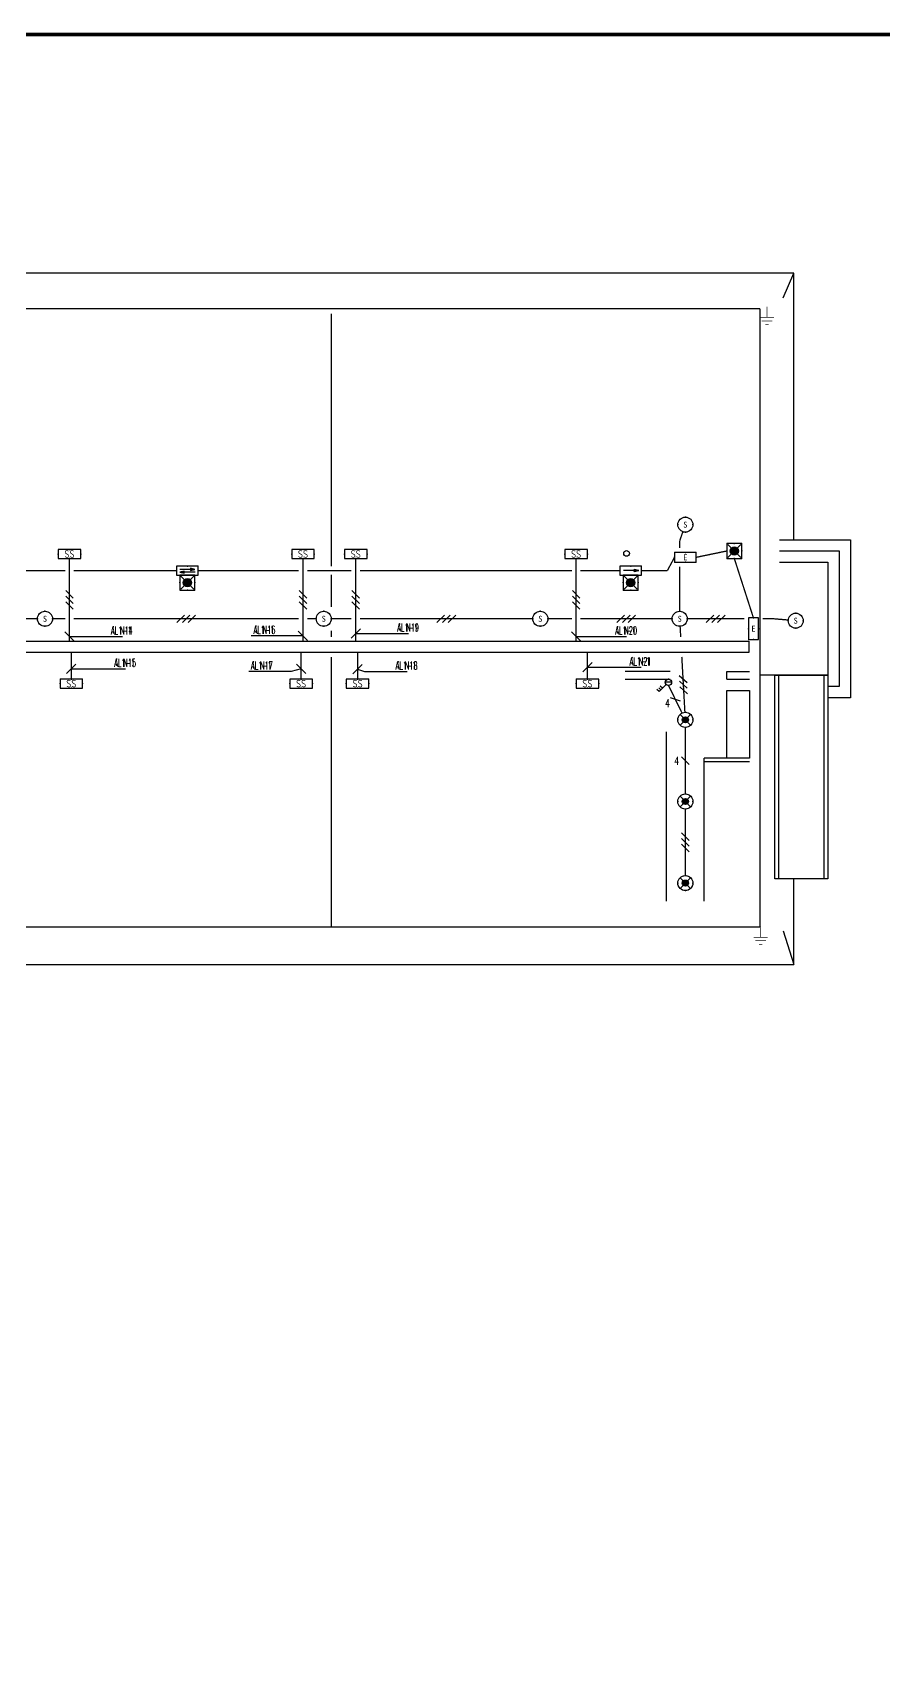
# Model space of a CAD drawing. Extents: x 552102 to 973302, y -80747 to 40012826.
# Drawn here: x 580411 to 602993, y 153502 to 196872 of the extents above; entities that cross this region are included whole.
import ezdxf
from ezdxf.enums import TextEntityAlignment as Align

# ---------------------------------------------------------------- set-up
doc = ezdxf.new("R2010")
doc.units = 0
doc.header["$LTSCALE"] = 1000
doc.header["$MEASUREMENT"] = 0
doc.linetypes.add('DASH', pattern=[0.35, 0.25, -0.1])
for name, color, linetype in [('CABLETRAY', 4, 'Continuous'), ('DIM-照明', 3, 'Continuous'), ('DIM_SYMB', 3, 'Continuous'), ('ELEMENT', 3, 'Continuous'), ('EQUIP-照明', 3, 'Continuous'), ('EQUIP-箱柜', 3, 'Continuous'), ('GROUND', 2, 'Continuous'), ('LVTRY', 6, 'Continuous'), ('PUB_TITLE', 7, 'Continuous'), ('WIRE-应急', 30, 'DASH'), ('WIRE-照明', 1, 'Continuous'), ('接地', 4, 'TG_接地')]:
    doc.layers.add(name, color=color, linetype=linetype)
doc.styles.add('_TCH_DIM', font='TXT', dxfattribs={"width": 0.8, "height": 2.5, "bigfont": 'TJHZF'})
doc.styles.add('_TEL_DIM', font='simhei.ttf', dxfattribs={"width": 0.8, "height": 3.5})
doc.styles.get("Standard").update_dxf_attribs({"font": 'gbenor.shx', "bigfont": 'gbcbig.shx'})
doc.styles.add('TG_LINETYPE', font='SIMPLEX', dxfattribs={"width": 0.8, "height": 3, "bigfont": 'HZTXT'})
doc.linetypes.add('TG_接地', pattern='A,0.75,0,["/",TG_LINETYPE,S=0.05,R=-8.594367,X=-0.1,Y=-0.045],0.65,-0.13,0.13,-0.13', length=2)

# ---------------------------------------------------------------- blocks, each defined once
blk = doc.blocks.new('$equip$00002701')
for p, q in [((-0.75, 0.6), (-0.75, 0)), ((0.75, 0.6), (-0.75, 0.6)), ((-0.75, 0), (0.75, 0)), ((0.75, 0), (0.75, 0.6))]:
    blk.add_line(p, q)
at = {"const_width": 0.04}
blk.add_lwpolyline([(-0.75, 0.6), (-0.75, 0), (0.75, 0), (0.75, 0.6), (-0.75, 0.6), (-0.75, 0)], dxfattribs=at)
for p in [(-0.75, 0.3), (0, 0.6), (0, 0), (0.75, 0.3)]:
    blk.add_point(p)
at = {"color": 7}
blk.add_attdef('$TEXT$', text='', height=0.5, dxfattribs=at).set_placement((0, 0.3), align=Align.MIDDLE_CENTER)
at = {"color": 7, "style": '_TEL_DIM', "flags": 1}
for tag in ['A', 'REMARK']:
    blk.add_attdef(tag, text='', height=0.00002, dxfattribs=at).set_placement((0, 0), align=Align.MIDDLE_CENTER)
blk = doc.blocks.new('$TELECSYS$00000097')
for p, q in [((-0.2, 0.4), (-1, -0.4)), ((0.4, 0.4), (-0.4, -0.4)), ((1, 0.4), (0.2, -0.4))]:
    blk.add_line(p, q)
at = {"width": 0.8}
blk.add_attdef('N', text='', height=1, dxfattribs=at).set_placement((-0.02, 1.06), align=Align.MIDDLE)
blk = doc.blocks.new('$TelecSys$00000154')
blk.add_blockref('$TELECSYS$00000097', (0, 0))
at = {"style": '_TEL_DIM', "width": 0.7}
blk.add_attdef('N', text='', height=0.875, dxfattribs=at).set_placement((-0.02, 0.92), align=Align.MIDDLE)
blk = doc.blocks.new('$equip$00002837')
at = {"const_width": 0.05}
blk.add_lwpolyline([(0.5, 0, 1), (-0.5, 0, 1), (0.5, 0, -0.854586)], format="xyb", dxfattribs=at)
blk.add_circle((0, 0), 0.5)
for p in [(-0.5, 0), (0, 0.5), (0.5, 0), (0, -0.5)]:
    blk.add_point(p)
at = {"color": 7, "style": '_TEL_DIM'}
blk.add_attdef('$TEXT$', text='', height=0.4, dxfattribs=at).set_placement((0, 0), align=Align.MIDDLE_CENTER)
at = {"color": 7, "style": '_TEL_DIM', "flags": 1}
for tag in ['A', 'REMARK']:
    blk.add_attdef(tag, text='', height=0.00002, dxfattribs=at).set_placement((0, 0), align=Align.MIDDLE_CENTER)
blk = doc.blocks.new('$equip$00002828')
for p, q in [((0.35, 0.35), (-0.35, -0.35)), ((-0.35, 0.35), (0.35, -0.35))]:
    blk.add_line(p, q)
at = {"const_width": 0.05}
blk.add_lwpolyline([(0.5, 0, -1), (-0.5, 0, -1), (0.5, 0, 1)], format="xyb", dxfattribs=at)
for radius in [0.5, 0.2]:
    blk.add_circle((0, 0), radius)
for p in [(-0.5, 0), (0, 0.5), (0.5, 0), (0, -0.5)]:
    blk.add_point(p)
for points in [[(-0.17, 0.1), (0.17, 0.1), (-0.2, 0), (0.2, 0)], [(-0.17, -0.1), (0.17, -0.1), (-0.2, 0), (0.2, 0)], [(-0.1, 0.17), (0.1, 0.17), (-0.17, 0.1), (0.17, 0.1)], [(0, 0.2), (0, 0.2), (-0.1, 0.17), (0.1, 0.17)], [(-0.1, -0.17), (0.1, -0.17), (-0.17, -0.1), (0.17, -0.1)], [(0, -0.2), (0, -0.2), (-0.1, -0.17), (0.1, -0.17)]]:
    blk.add_solid(points)
at = {"color": 7, "style": '_TEL_DIM', "flags": 1}
for tag in ['A', 'REMARK']:
    blk.add_attdef(tag, text='', height=0.00002, dxfattribs=at).set_placement((0, 0), align=Align.MIDDLE_CENTER)
blk = doc.blocks.new('$equip$00001211')
for p, q in [((-0.21, 0.21), (0.21, 0.21)), ((0.15, 0.36), (0.62, 0.83)), ((0.4, 0.61), (0.54, 0.47)), ((0.51, 0.72), (0.65, 0.58)), ((0.62, 0.83), (0.77, 0.69))]:
    blk.add_line(p, q)
blk.add_circle((0, 0.21), 0.208)
at = {"layer": 'EQUIP-照明'}
for p in [(-0.21, 0.21), (0, 0.42), (0, 0), (0.21, 0.21)]:
    blk.add_point(p, dxfattribs=at)
at = {"layer": 'EQUIP-照明', "flags": 9}
blk.add_attdef('A', (0, 0), '', height=0.00002, dxfattribs=at)
blk = doc.blocks.new('$equip$00002534')
for p, q in [((-0.72, 0.66), (-0.72, 0)), ((0.72, 0.66), (-0.72, 0.66)), ((-0.72, 0), (0.72, 0)), ((0.72, 0), (0.72, 0.66))]:
    blk.add_line(p, q)
at = {"const_width": 0.05}
blk.add_lwpolyline([(-0.72, 0.66), (-0.72, 0), (0.72, 0), (0.72, 0.66), (-0.72, 0.66), (-0.72, 0)], dxfattribs=at)
for p in [(-0.72, 0.33), (0, 0.66), (0, 0), (0.72, 0.33)]:
    blk.add_point(p)
at = {"color": 7, "style": '_TEL_DIM'}
blk.add_attdef('$TEXT$', text='', height=0.4, dxfattribs=at).set_placement((0, 0.33), align=Align.MIDDLE_CENTER)
at = {"color": 7, "style": '_TEL_DIM', "flags": 1}
blk.add_attdef('A', text='', height=0.00002, dxfattribs=at).set_placement((0, 0), align=Align.MIDDLE_CENTER)
blk = doc.blocks.new('$equip$00002604')
blk.add_hatch(color=256).paths.add_polyline_path([(0.27, 0.5, 1), (-0.27, 0.5, 1)])
for p, q in [((-0.43, 0.93), (-0.19, 0.69)), ((-0.43, 0.07), (-0.19, 0.31)), ((0.19, 0.69), (0.43, 0.93)), ((0.19, 0.31), (0.43, 0.07))]:
    blk.add_line(p, q)
at = {"const_width": 0.05}
blk.add_lwpolyline([(-0.5, 1), (-0.5, 0), (0.5, 0), (0.5, 1), (-0.5, 1), (-0.5, 0)], dxfattribs=at)
blk.add_lwpolyline([(-0.5, 1), (-0.5, 0), (0.5, 0), (0.5, 1)], close=True)
blk.add_circle((0, 0.5), 0.275)
for p in [(-0.5, 0.5), (0, 1), (0, 0), (0.5, 0.5)]:
    blk.add_point(p)
at = {"color": 7, "style": '_TEL_DIM', "flags": 1}
blk.add_attdef('A', text='', height=0.000025, dxfattribs=at).set_placement((0, 0), align=Align.MIDDLE_CENTER)
blk = doc.blocks.new('$equip$00002542')
h = blk.add_hatch(color=256)
h.paths.add_polyline_path([(-0.21, 0.29), (-0.5, 0.22), (-0.21, 0.22)])
h.paths.add_polyline_path([(-0.21, 0.22), (-0.5, 0.22), (-0.21, 0.15)])
h.paths.add_polyline_path([(0.21, 0.47), (0.21, 0.33), (0.5, 0.4)])
for p, q in [((-0.72, 0.6), (-0.72, 0)), ((0.72, 0.6), (-0.72, 0.6)), ((-0.72, 0), (0.72, 0)), ((-0.21, 0.29), (-0.5, 0.22)), ((-0.5, 0.22), (-0.21, 0.15)), ((-0.21, 0.15), (-0.21, 0.29)), ((0.21, 0.47), (0.21, 0.33)), ((0.5, 0.4), (0.21, 0.47)), ((0.21, 0.33), (0.5, 0.4)), ((0.72, 0), (0.72, 0.6))]:
    blk.add_line(p, q)
at = {"color": 7}
for p, q in [((-0.51, 0.4), (0.45, 0.4)), ((-0.5, 0.22), (0.51, 0.22))]:
    blk.add_line(p, q, dxfattribs=at)
at = {"const_width": 0.04}
blk.add_lwpolyline([(-0.72, 0.6), (-0.72, 0), (0.72, 0), (0.72, 0.6), (-0.72, 0.6), (-0.72, 0)], dxfattribs=at)
for p in [(-0.72, 0.3), (0, 0.6), (0, 0), (0.72, 0.3)]:
    blk.add_point(p)
at = {"color": 7, "style": '_TEL_DIM', "flags": 1}
blk.add_attdef('A', text='', height=0.00002, dxfattribs=at).set_placement((0, 0), align=Align.MIDDLE_CENTER)
blk = doc.blocks.new('$equip$00002541')
blk.add_hatch(color=256).paths.add_polyline_path([(-0.24, 0.37), (-0.53, 0.3), (-0.24, 0.23)])
for p, q in [((-0.72, 0.6), (-0.72, 0)), ((0.72, 0.6), (-0.72, 0.6)), ((-0.72, 0), (0.72, 0)), ((-0.24, 0.37), (-0.53, 0.3)), ((-0.53, 0.3), (-0.24, 0.23)), ((-0.24, 0.37), (-0.24, 0.23)), ((0.72, 0), (0.72, 0.6))]:
    blk.add_line(p, q)
at = {"color": 7}
blk.add_line((-0.48, 0.3), (0.48, 0.3), dxfattribs=at)
at = {"const_width": 0.04}
blk.add_lwpolyline([(-0.72, 0.6), (-0.72, 0), (0.72, 0), (0.72, 0.6), (-0.72, 0.6), (-0.72, 0)], dxfattribs=at)
for p in [(-0.72, 0.3), (0, 0.6), (0, 0), (0.72, 0.3)]:
    blk.add_point(p)
at = {"color": 7, "style": '_TEL_DIM', "flags": 1}
blk.add_attdef('A', text='', height=0.00002, dxfattribs=at).set_placement((0, 0), align=Align.MIDDLE_CENTER)
blk = doc.blocks.new('$TELECSYS$00000095')
blk.add_line((0.4, 0.4), (-0.4, -0.4))
at = {"width": 0.8}
blk.add_attdef('N', text='', height=1, dxfattribs=at).set_placement((-0.02, 1.06), align=Align.MIDDLE)
blk = doc.blocks.new('$TelecSys$00000152')
blk.add_blockref('$TELECSYS$00000095', (0, 0))
at = {"style": '_TEL_DIM', "width": 0.7}
blk.add_attdef('N', text='', height=0.875, dxfattribs=at).set_placement((-0.02, 0.92), align=Align.MIDDLE)
blk = doc.blocks.new('$element$00000277')
at = {"const_width": 0.0233}
for points in [[(0, 0), (0, -0.375)], [(-0.25, -0.375), (0.25, -0.375)], [(-0.188, -0.5), (0.188, -0.5)], [(-0.062, -0.625), (0.062, -0.625)]]:
    blk.add_lwpolyline(points, dxfattribs=at)
at = {"flags": 9}
blk.add_attdef('S', (0, 0), '', height=0.00000667, dxfattribs=at)

msp = doc.modelspace()

# ---------------------------------------------------------------- linework, layer by layer
for p, q in [((598837, 179912), (599437, 179912)), ((598837, 179712), (598837, 179912)), ((598837, 179712), (599437, 179712)), ((597237, 173812), (597237, 178312)), ((599437, 177612), (598237, 177612)), ((598237, 173812), (598237, 177612)), ((599437, 177512), (598237, 177512))]:
    msp.add_line(p, q)
at = {"color": 2}
for points in [[(600237, 183412), (602117, 183412), (602117, 179212), (601517, 179212)], [(600237, 183112), (601817, 183112), (601817, 179512), (601517, 179512)], [(600237, 182812), (601517, 182812), (601517, 179812), (599717, 179812)]]:
    msp.add_lwpolyline(points, dxfattribs=at)
for points in [[(597337, 179912), (596137, 179912)], [(596137, 179712), (597337, 179712)]]:
    msp.add_lwpolyline(points)
at = {"color": 5}
msp.add_circle((596176, 183048), 75, dxfattribs=at)
at = {"layer": 'CABLETRAY'}
for p, q in [((568735, 180715), (599426, 180715)), ((599426, 180715), (599426, 180415)), ((599426, 180415), (568735, 180415))]:
    msp.add_line(p, q, dxfattribs=at)
at = {"layer": 'DIM-照明'}
for p, q in [((581510, 180720), (581263, 180968)), ((587710, 180739), (587463, 180987)), ((589110, 181045), (588863, 180797)), ((594960, 180720), (594713, 180968)), ((581560, 180111), (581313, 179863)), ((587660, 179863), (587413, 180110)), ((589160, 180101), (588913, 179853)), ((595260, 180149), (595013, 179902))]:
    msp.add_line(p, q, dxfattribs=at)
for points in [[(587343, 180863), (586213, 180863)], [(587587, 180863), (587343, 180863)], [(588987, 180921), (589261, 180921)], [(589261, 180921), (590391, 180921)], [(581387, 180844), (581662, 180844)], [(581662, 180844), (582792, 180844)], [(594837, 180844), (595029, 180844)], [(595029, 180844), (596179, 180844)], [(581437, 179987), (581748, 179987)], [(581748, 179987), (582878, 179987)], [(587537, 179987), (587276, 179912)], [(595137, 180025), (595433, 180025)], [(595433, 180025), (596563, 180025)], [(587276, 179912), (586145, 179912)], [(589037, 179977), (589222, 179912)], [(589222, 179912), (590353, 179912)]]:
    msp.add_lwpolyline(points, dxfattribs=at)
at = {"layer": 'DIM_SYMB'}
msp.add_lwpolyline([(601163, 176689, 0, 0, 0), (601163, 177758, 80, 0, 0), (601163, 178058, 0, 0, 0)], format="xyseb", dxfattribs=at)
at = {"layer": 'GROUND'}
for p, q in [((600617, 190492), (560857, 190492)), ((600337, 189836), (600617, 190492)), ((600617, 183412), (600617, 190492)), ((600117, 174412), (600117, 179812)), ((600117, 179812), (601517, 179812)), ((600217, 174412), (600217, 179812)), ((601417, 179812), (601417, 174412)), ((601517, 179812), (601517, 174412)), ((601517, 174412), (600117, 174412)), ((600617, 172132), (600617, 174412)), ((600617, 172132), (600617, 174412)), ((600337, 173032), (600617, 172132)), ((600337, 173032), (600617, 172132)), ((570417, 172132), (600617, 172132))]:
    msp.add_line(p, q, dxfattribs=at)
at = {"layer": 'LVTRY'}
msp.add_lwpolyline([(599437, 179412), (599437, 177612), (598837, 177612), (598837, 179412)], close=True, dxfattribs=at)
at = {"layer": 'PUB_TITLE', "color": 1, "const_width": 100}
msp.add_lwpolyline([(553102, 116222), (610502, 116222), (610502, 196822), (553102, 196822)], close=True, dxfattribs=at)
at = {"layer": 'WIRE-应急', "linetype": 'DASH', "const_width": 35}
for points in [[(598025, 182944), (598837, 183112)], [(581274, 182592), (580099, 182592)], [(584231, 182592), (581499, 182592)], [(587474, 182592), (584807, 182592)], [(588874, 182592), (587699, 182592)], [(594724, 182592), (589099, 182592)], [(595998, 182592), (594949, 182592)], [(596574, 182592), (597260, 182592)], [(597260, 182592), (597449, 182944)], [(599545, 181335), (599037, 182912)]]:
    msp.add_lwpolyline(points, dxfattribs=at)
at = {"layer": 'WIRE-照明', "linetype": 'Continuous', "const_width": 35}
for points in [[(597587, 183381), (597671, 183623)], [(597587, 183189), (597587, 183381)], [(581387, 180715), (581387, 182912)], [(587587, 180715), (587587, 182912)], [(588987, 180715), (588987, 182912)], [(594837, 180715), (594837, 182912)], [(597587, 181512), (597587, 182700)], [(580099, 181312), (580537, 181312)], [(581274, 181312), (580937, 181312)], [(587474, 181312), (581499, 181312)], [(587937, 181312), (587699, 181312)], [(588337, 181312), (588874, 181312)], [(589099, 181312), (593687, 181312)], [(594087, 181312), (594724, 181312)], [(594949, 181312), (597387, 181312)], [(597787, 181312), (599300, 181312)], [(599789, 181312), (600091, 181312)], [(600467, 181280), (600091, 181312)], [(597614, 180827), (597598, 181113)], [(581437, 179712), (581437, 180415)], [(587537, 179712), (587537, 180415)], [(589037, 179712), (589037, 180415)], [(595137, 179712), (595137, 180415)], [(597725, 178829), (597643, 180302)], [(597649, 178809), (597289, 179546)], [(597737, 176662), (597737, 178429)], [(597737, 174496), (597737, 176262)]]:
    msp.add_lwpolyline(points, dxfattribs=at)
at = {"layer": '接地', "linetype": 'TG_接地', "const_width": 35}
for points in [[(561870, 189548), (599717, 189548)], [(599717, 173131), (599717, 189548)], [(588337, 182705), (588337, 189412)], [(588337, 181625), (588337, 182480)], [(588337, 180827), (588337, 181000)], [(588337, 173131), (588337, 180302)], [(569371, 173131), (599717, 173131)]]:
    msp.add_lwpolyline(points, dxfattribs=at)

# ---------------------------------------------------------------- block references
at = {"layer": 'DIM-照明', "xscale": 250, "yscale": 250, "zscale": 250}
for p, rotation in [((581387, 181814), 90), ((587587, 181814), 90), ((588987, 181814), 90), ((594837, 181814), 90), ((584487, 181312), 179.9999995866647), ((591393, 181312), 2.570648906486119e-06), ((596168, 181312), 2.445816570096191e-06), ((598543, 181312), 1.575528997172979e-10), ((597684, 179565), 93.1995391845087), ((597737, 175379), 90.00000068324655)]:
    msp.add_blockref('$TelecSys$00000154', p, dxfattribs=dict(at, rotation=rotation))
at = {"layer": 'DIM-照明'}
ref = msp.add_blockref('$TelecSys$00000152', (597469, 179177), dxfattribs=dict(at, xscale=250, yscale=250, zscale=250, rotation=116.0368631942355))
ref.add_attrib('N', '4', dxfattribs={"layer": '0', "color": 7, "height": 219, "style": '_TCH_DIM', "width": 0.7}).set_placement((597263, 179072), align=Align.MIDDLE)
ref = msp.add_blockref('$TelecSys$00000152', (597737, 177546), dxfattribs=dict(at, xscale=250, yscale=250, zscale=250, rotation=90.00000068324279))
ref.add_attrib('N', '4', dxfattribs={"layer": '0', "color": 7, "height": 219, "style": '_TCH_DIM', "width": 0.7}).set_placement((597506, 177542), align=Align.MIDDLE)
at = {"layer": 'ELEMENT', "xscale": 750, "yscale": 750, "zscale": 750}
for p in [(599904, 189594), (599737, 173140)]:
    msp.add_blockref('$element$00000277', p, dxfattribs=at)
at = {"layer": 'EQUIP-照明', "xscale": 400, "yscale": 400, "zscale": 400}
for name, p, values in [('$equip$00002837', (597737, 183812), {'$TEXT$': 'S'}), ('$equip$00002534', (597737, 182812), {'$TEXT$': 'E'}), ('$equip$00002837', (580737, 181312), {'$TEXT$': 'S'}), ('$equip$00002837', (588137, 181312), {'$TEXT$': 'S'}), ('$equip$00002837', (593887, 181312), {'$TEXT$': 'S'}), ('$equip$00002837', (597587, 181312), {'$TEXT$': 'S'}), ('$equip$00002837', (600667, 181262), {'$TEXT$': 'S'})]:
    msp.add_blockref(name, p, dxfattribs=at).add_auto_attribs(values)
for name, p in [('$equip$00002604', (599037, 182912)), ('$equip$00002828', (597737, 178629)), ('$equip$00002828', (597737, 176462)), ('$equip$00002828', (597737, 174296))]:
    msp.add_blockref(name, p, dxfattribs=at)
for name, p, rotation in [('$equip$00002542', (584519, 182712), 179.9999999572818), ('$equip$00002541', (596286, 182712), 179.9999999494955), ('$equip$00002604', (584519, 182472), 179.9999999572813), ('$equip$00002604', (596286, 182472), 179.9999999494936), ('$equip$00001211', (597289, 179712), 179.9999999544751)]:
    msp.add_blockref(name, p, dxfattribs=dict(at, rotation=rotation))
at = {"layer": 'EQUIP-照明'}
ref = msp.add_blockref('$equip$00002534', (599677, 181047), dxfattribs=dict(at, xscale=400, yscale=400, zscale=400, rotation=89.99999991593772))
ref.add_attrib('$TEXT$', 'E', dxfattribs={"layer": '0', "color": 7, "height": 160, "style": '_TEL_DIM'}).set_placement((599545, 181047), align=Align.MIDDLE_CENTER)
at = {"layer": 'EQUIP-箱柜', "xscale": 400, "yscale": 400, "zscale": 400}
for p in [(581387, 182912), (587587, 182912), (588987, 182912), (594837, 182912), (581437, 179472), (587537, 179472), (589037, 179472), (595137, 179472)]:
    msp.add_blockref('$equip$00002701', p, dxfattribs=at).add_auto_attribs({'$TEXT$': 'SS'})

# ---------------------------------------------------------------- texts
at = {"layer": 'DIM-照明', "color": 7, "style": '_TCH_DIM'}
for s, height, width, p in [('AL1-1', 212.5, 0.564706, (582489, 180894)), ('：', 250, 0.8, (582489, 180894)), ('N14', 212.5, 0.564706, (582729, 180894)), ('AL1-1', 212.5, 0.564706, (586275, 180913)), ('：', 250, 0.8, (586275, 180913)), ('N16', 212.5, 0.564706, (586515, 180913)), ('AL1-1', 212.5, 0.564706, (590089, 180971)), ('：', 250, 0.8, (590089, 180971)), ('N19', 212.5, 0.564706, (590329, 180971)), ('AL1-1', 212.5, 0.564706, (595876, 180894)), ('：', 250, 0.8, (595876, 180894)), ('N20', 212.5, 0.564706, (596116, 180894)), ('AL1-1', 212.5, 0.564706, (582576, 180037)), ('：', 250, 0.8, (582576, 180037)), ('N15', 212.5, 0.564706, (582816, 180037)), ('AL1-1', 212.5, 0.564706, (586208, 179962)), ('：', 250, 0.8, (586208, 179962)), ('N17', 212.5, 0.564706, (586448, 179962)), ('AL1-1', 212.5, 0.564706, (590050, 179962)), ('：', 250, 0.8, (590050, 179962)), ('N18', 212.5, 0.564706, (590290, 179962)), ('AL1-1', 212.5, 0.564706, (596261, 180075)), ('：', 250, 0.8, (596261, 180075)), ('N21', 212.5, 0.564706, (596501, 180075))]:
    msp.add_text(s, height=height, dxfattribs=dict(at, width=width)).set_placement(p)

doc.saveas('drawing.dxf')
